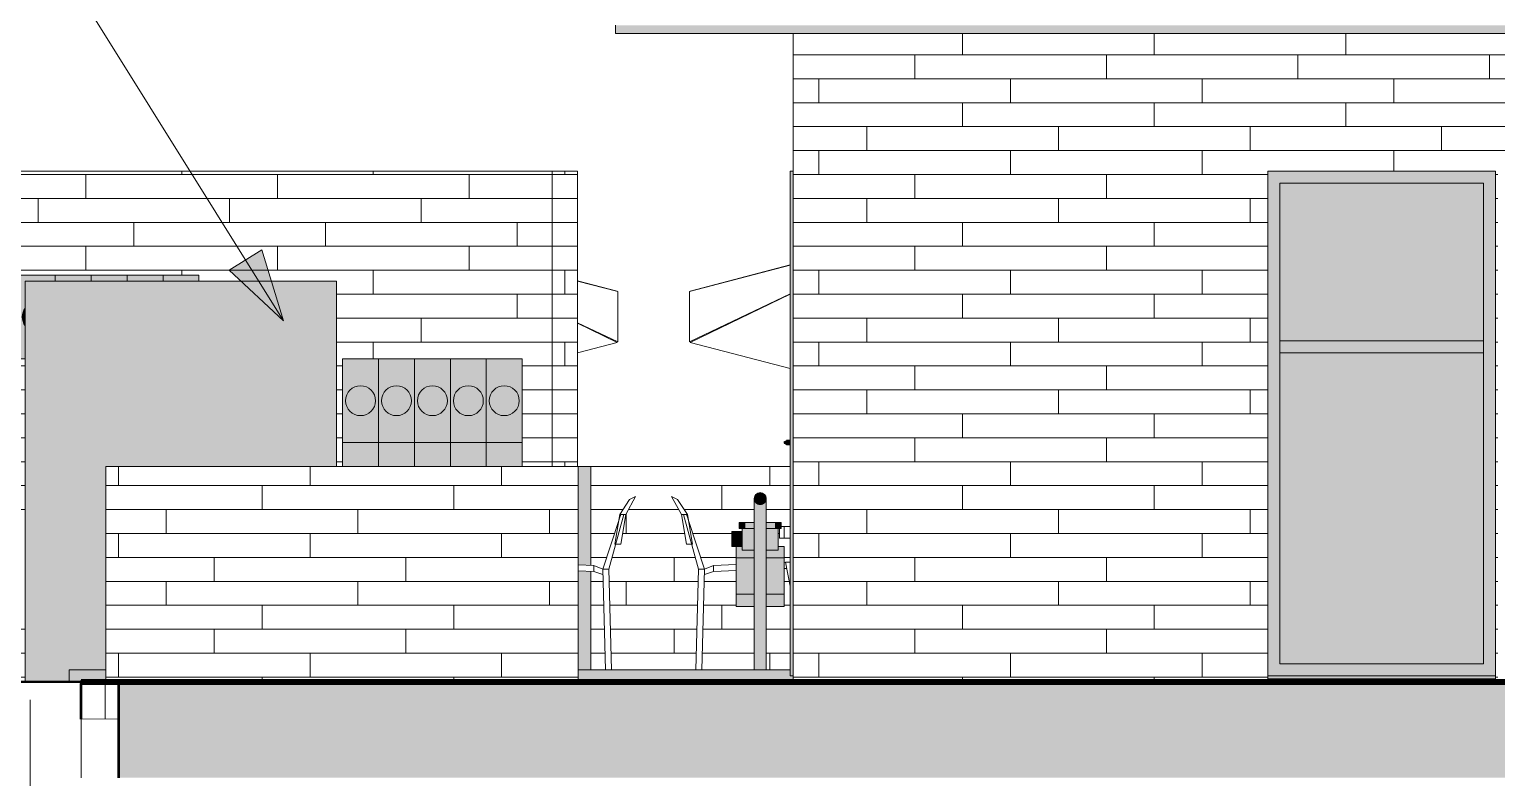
# Model space of a CAD drawing. Header units: inches. Extents: x -4179 to 1631, y -360 to 585.
# Drawn here: x -1092.1 to -847, y -16 to 109.1 of the extents above; entities that cross this region are included whole.
import ezdxf

# ---------------------------------------------------------------- set-up
doc = ezdxf.new("R2010")
doc.units = ezdxf.units.IN
doc.header["$MEASUREMENT"] = 0
doc.linetypes.add('Aligning Line 1_8_', pattern=[0.25, 0.125, -0.125])
doc.linetypes.add('Grid Line 1_2_', pattern=[0.875, 0.5, -0.125, 0.125, -0.125])
for name, color, linetype, lineweight in [('0-5', 10, 'Continuous', 5), ('A-CLNG', 13, 'Continuous', 13), ('A-CLNG-1', 13, 'Continuous', 5), ('A-DOOR', 31, 'Continuous', 13), ('A-DOOR-1', 31, 'Continuous', 9), ('A-FLOR', 192, 'Continuous', 13), ('A-FLOR-4', 192, 'Continuous', 5), ('A-FLOR-5', 50, 'Continuous', 13), ('A-FLOR-6', 133, 'Continuous', 50), ('A-FLOR-LEVL-1', 51, 'Grid Line 1_2_', 9), ('A-FLOR-PATT-2', 213, 'Continuous', 9), ('A-GENM', 5, 'Continuous', 9), ('A-GLAZ', 151, 'Continuous', 13), ('A-WALL', 113, 'Continuous', 13), ('A-WALL-2', 113, 'Continuous', 5), ('A-WALL-PATT-1', 251, 'Continuous', 9), ('C-TOPO', 7, 'Continuous', 9), ('C-TOPO-1', 250, 'Continuous', 50), ('E-ELEC-EQPM', 71, 'Continuous', 9), ('E-ELEC-EQPM-1', 251, 'Continuous', 9), ('E-ELEC-FIXT', 91, 'Continuous', 9), ('G-ANNO-SYMB', 111, 'Aligning Line 1_8_', 9), ('G-ANNO-SYMB-2', 147, 'Aligning Line 1_8_', 9), ('G-ANNO-TEXT', 231, 'Continuous', 9), ('G-IMPT', 8, 'Continuous', 9), ('L-SITE', 91, 'Continuous', 9), ('Q-SPCQ', 91, 'Continuous', 9)]:
    doc.layers.add(name, color=color, linetype=linetype, lineweight=lineweight)
pattern_1 = [(0, (0, 0), (24, 24), [24, -24]), (0, (0, 9), (24, 24), [24, -24]), (0, (0, 18), (24, 24), [24, -24]), (90, (3, 21), (-24, 24), [24, -24]), (90, (12, 21), (-24, 24), [24, -24]), (90, (21, 21), (-24, 24), [24, -24])]
pattern_2 = [(0, (-960.232, 0.8), (0, 4), []), (90, (-960.232, 0.8), (-8, 8), [4, -28]), (90, (-944.232, 4.8), (-8, 8), [4, -28])]
pattern_3 = [(0, (-1077.245, 0.8), (0, 4), []), (90, (-1077.245, 0.8), (-8, 8), [4, -28]), (90, (-1061.245, 4.8), (-8, 8), [4, -28])]
pattern_4 = [(0, (-1002.67, 0.8), (0, 4), []), (90, (-1002.67, 0.8), (-8, 8), [4, -28]), (90, (-986.67, 4.8), (-8, 8), [4, -28])]

# ---------------------------------------------------------------- blocks, each defined once
blk = doc.blocks.new('CTR - 2nd Phase_rvt-2-BUILDING ELEVATION - SOUTH')
at = {"layer": 'A-FLOR-5'}
blk.add_hatch(color=256, dxfattribs=at).paths.add_polyline_path([(9897.39, -16), (12077.19, -16), (12085.74, -4), (12088.59, -4), (12088.59, 0), (9897.39, 0), (9897.45, -0.25), (9897.39, -0.25), (9897.39, -11.67)], flags=0)
at = {"layer": 'A-FLOR-PATT-2'}
h = blk.add_hatch(dxfattribs=at)
h.set_pattern_fill('FP_44', color=256, style=0, pattern_type=2)
h.set_pattern_definition(pattern_1)
h.paths.add_polyline_path([(9891.19, -0.25), (9897.44, -0.21), (9897.39, 0), (12087.19, 0), (12087.19, 0.25), (9891.19, 0.25), (9891.19, -0.21)], flags=0)
at = {"layer": 'A-FLOR-6'}
for p, q in [((12087.19, 0.25), (9891.19, 0.25)), ((9891.19, 0.25), (9891.19, -0.25)), ((12088.59, 0), (9897.39, 0)), ((9897.39, 0), (9897.39, -16)), ((9891.19, -0.25), (12087.19, -0.25))]:
    blk.add_line(p, q, dxfattribs=at)
at = {"layer": 'A-FLOR-LEVL-1'}
blk.add_line((9609.49, 0), (12558.48, 0), dxfattribs=at)
blk = doc.blocks.new('CTR  - Topography_rvt-2-BUILDING ELEVATION - SOUTH')
at = {"layer": 'C-TOPO'}
h = blk.add_hatch(dxfattribs=at)
h.set_pattern_fill('FP_70', color=256, style=0, pattern_type=2)
h.set_pattern_definition(pattern_1)
h.paths.add_polyline_path([(9860.39, -206.51), (9891.19, -206.51), (9891.19, -146), (9883.19, -146), (9883.19, -134), (9889.19, -134), (9889.19, -17), (9891.19, -17), (9891.19, -0.01), (9856.93, -0.06), (9846.17, -0.17), (9706.24, -1.56), (9706.24, -206.51), (9855.83, -206.51)], flags=0)
for p, q in [((9863.53, 0), (9891.19, 0)), ((9891.19, -0.01), (9863.79, -0.02)), ((9891.19, -0.25), (9891.19, -6.25)), ((9891.19, -0.25), (9891.19, -1.02)), ((9891.19, -1.02), (9891.19, -6.25)), ((9895.19, -6.18), (9895.19, -0.25)), ((9895.19, -0.25), (9895.19, -6.18))]:
    blk.add_line(p, q, dxfattribs=at)
at = {"layer": 'C-TOPO-1'}
for p, q in [((9891.19, -0.01), (9863.79, -0.02)), ((9891.19, -6.25), (9891.19, -0.25))]:
    blk.add_line(p, q, dxfattribs=at)
at = {"layer": 'C-TOPO-1', "flags": 128}
blk.add_lwpolyline([(9891.19, -6.25), (9891.19, -1.02), (9891.19, -0.25)], dxfattribs=at)
blk = doc.blocks.new('CTR - 1st Phase - Common Walls_rvt-2-BUILDING ELEVATION - SOUTH')
at = {"layer": 'A-FLOR-LEVL-1'}
blk.add_line((9609.49, 0), (12558.48, 0), dxfattribs=at)
at = {"layer": 'G-ANNO-SYMB-2'}
blk.add_line((9706.24, 0), (12461.78, 0), dxfattribs=at)
blk = doc.blocks.new('CTR - 1st Phase -Stairs _ Elevators_rvt-2-BUILDING ELEVATION - SOUTH')
at = {"layer": 'A-FLOR-LEVL-1'}
blk.add_line((9609.49, 0), (12558.48, 0), dxfattribs=at)
blk = doc.blocks.new('Outdoor Table01 - 02ZUTB01_dwg-V36-BUILDING ELEVATION - SOUTH')
at = {"layer": 'G-IMPT'}
for p, q in [((9974.09, 67.04), (9980.68, 65.31)), ((9974.09, 67.04), (9980.68, 65.31)), ((9980.79, 65.24), (9974.09, 67)), ((9980.79, 65.24), (9980.79, 56.82)), ((9974.09, 60.03), (9980.79, 56.82)), ((9974.09, 59.93), (9980.68, 56.75)), ((9980.68, 56.75), (9974.09, 55.02)), ((9981.16, 28), (9982.77, 30.5)), ((9983.77, 31), (9982.16, 28)), ((9983.77, 31), (9982.77, 30.5)), ((9981.01, 27.15), (9978.29, 18.83)), ((9981.79, 28), (9979.29, 18.83)), ((9981.16, 28), (9980.29, 23)), ((9981.29, 28), (9981.03, 27.21)), ((9981.29, 28), (9981.16, 28)), ((9981.29, 28), (9981.79, 28)), ((9982.16, 28), (9981.29, 23)), ((9982.16, 28), (9981.79, 28)), ((9980.29, 23), (9980.35, 23)), ((9980.43, 23), (9981.29, 23)), ((9974.19, 19.58), (9976.79, 19.48)), ((9974.19, 18.58), (9976.79, 18.48)), ((9976.79, 19.48), (9978.29, 18.83)), ((9976.79, 19.48), (9976.79, 18.48)), ((9976.79, 18.48), (9978.31, 17.98)), ((9978.29, 18.83), (9978.76, 2)), ((9978.29, 18.83), (9979.29, 18.83)), ((9979.29, 18.83), (9979.74, 2))]:
    blk.add_line(p, q, dxfattribs=at)
blk = doc.blocks.new('Outdoor Table01 - Outdoor Table01-V37-BUILDING ELEVATION - SOUTH')
blk.add_blockref('Outdoor Table01 - 02ZUTB01_dwg-V36-BUILDING ELEVATION - SOUTH', (0, 0))
blk = doc.blocks.new('Outdoor Table01 - 02ZUTB01_dwg-V47-BUILDING ELEVATION - SOUTH')
at = {"layer": 'G-IMPT'}
for p, q in [((9992.79, 65.24), (10009.59, 69.66)), ((10009.59, 69.7), (9992.9, 65.31)), ((10009.59, 69.68), (9992.9, 65.31)), ((9992.79, 65.24), (9992.79, 56.82)), ((10009.59, 64.87), (9992.79, 56.82)), ((10009.59, 64.8), (9992.9, 56.75)), ((9992.9, 56.75), (10009.59, 52.36)), ((9989.8, 31), (9990.8, 30.5)), ((9989.8, 31), (9991.42, 28)), ((9992.42, 28), (9990.8, 30.5)), ((9991.42, 28), (9992.29, 23)), ((9991.42, 28), (9991.79, 28)), ((9992.29, 28), (9991.79, 28)), ((9991.79, 28), (9994.29, 18.83)), ((9992.29, 28), (9992.55, 27.21)), ((9992.29, 28), (9992.42, 28)), ((9992.42, 28), (9993.29, 23)), ((9992.57, 27.15), (9995.29, 18.83)), ((10007.79, 24), (10007.79, 25.63)), ((10008.61, 26), (10008.09, 26)), ((10009.59, 26), (10008.61, 26)), ((10008.61, 24), (10008.61, 26)), ((9993.15, 23), (9992.29, 23)), ((9993.29, 23), (9993.23, 23)), ((10008.61, 24), (10007.79, 24)), ((10009.59, 24), (10008.61, 24)), ((10000.59, 19.63), (9996.79, 19.48)), ((10009.59, 19.99), (10008.59, 19.95)), ((10009.59, 16), (10008.79, 20)), ((10009.59, 20), (10008.79, 20)), ((9994.29, 18.83), (9993.84, 2)), ((9995.29, 18.83), (9994.29, 18.83)), ((9995.29, 18.83), (9994.82, 2)), ((9996.79, 18.48), (9995.27, 17.98)), ((9996.79, 19.48), (9995.29, 18.83)), ((9996.79, 19.48), (9996.79, 18.48)), ((10000.59, 18.63), (9996.79, 18.48)), ((10009, 18.97), (10008.59, 18.95))]:
    blk.add_line(p, q, dxfattribs=at)
blk = doc.blocks.new('Outdoor Table01 - Outdoor Table01-V48-BUILDING ELEVATION - SOUTH')
blk.add_blockref('Outdoor Table01 - 02ZUTB01_dwg-V47-BUILDING ELEVATION - SOUTH', (0, 0))
blk = doc.blocks.new('Door-Passage-Single-Full_Lite - 1-1770590-BUILDING ELEVATION - SOUTH')
at = {"layer": 'A-DOOR'}
for points in [[(10009, 39.61), (10009.05, 39.61), (10009.59, 39.66), (10009.56, 39.9), (10009.53, 40), (10008.64, 40), (10008.71, 39.74), (10008.83, 39.65), (10008.96, 39.61)], [(10009.01, 40), (10009.53, 40), (10009.59, 40.32), (10009.57, 40.37), (10009.4, 40.37), (10009.05, 40.39), (10008.72, 40.28), (10008.66, 40.2), (10008.68, 40), (10009.01, 40)]]:
    blk.add_hatch(color=256, dxfattribs=at).paths.add_polyline_path(points, flags=0)
at = {"layer": 'A-DOOR-1', "flags": 128}
for points in [[(10009.59, 40.39), (10009.57, 40.39), (10009.55, 40.39), (10009.52, 40.39), (10009.5, 40.39), (10009.48, 40.39), (10009.45, 40.39), (10009.43, 40.39), (10009.41, 40.39), (10009.39, 40.39), (10009.36, 40.39), (10009.34, 40.39), (10009.32, 40.39), (10009.3, 40.39), (10009.28, 40.39), (10009.26, 40.39), (10009.24, 40.39), (10009.22, 40.39), (10009.2, 40.39), (10009.19, 40.39), (10009.17, 40.39), (10009.15, 40.39), (10009.14, 40.39), (10009.12, 40.39), (10009.11, 40.39), (10009.1, 40.39), (10009.08, 40.39), (10009.07, 40.39), (10009.06, 40.39), (10009.05, 40.39), (10009.04, 40.39), (10009.03, 40.39), (10009.03, 40.39), (10009.02, 40.39), (10009.02, 40.39), (10009.01, 40.39), (10009.01, 40.39), (10009.01, 40.39), (10009, 40.39), (10009, 40.39)], [(10009, 39.61), (10009, 39.61), (10009, 39.61), (10009.01, 39.61), (10009.01, 39.61), (10009.01, 39.61), (10009.02, 39.61), (10009.03, 39.61), (10009.03, 39.61), (10009.04, 39.61), (10009.05, 39.61), (10009.06, 39.61), (10009.07, 39.61), (10009.08, 39.61), (10009.09, 39.61), (10009.11, 39.61), (10009.12, 39.61), (10009.13, 39.61), (10009.15, 39.61), (10009.17, 39.61), (10009.18, 39.61), (10009.2, 39.61), (10009.22, 39.61), (10009.24, 39.61), (10009.25, 39.61), (10009.27, 39.61), (10009.29, 39.61), (10009.31, 39.61), (10009.34, 39.61), (10009.36, 39.61), (10009.38, 39.61), (10009.4, 39.61), (10009.42, 39.61), (10009.45, 39.61), (10009.47, 39.61), (10009.49, 39.61), (10009.52, 39.61), (10009.54, 39.61), (10009.56, 39.61), (10009.59, 39.61)]]:
    blk.add_lwpolyline(points, dxfattribs=at)
at = {"layer": 'A-DOOR-1'}
for start, end in [(150, 180), (180, 210), (82.7725, 90), (270, 277.2275)]:
    blk.add_arc((10009, 40), 0.394, start, end, dxfattribs=at)
blk = doc.blocks.new('_THE_ WINDOW _ DOOR - Window - 1st Floor-2113386-BUILDING ELEVATION - SOUTH')
at = {"layer": 'A-GLAZ'}
blk.add_hatch(color=256, dxfattribs=at).paths.add_polyline_path([(10010.09, 1), (10010.09, 85.37), (10009.59, 85.37), (10009.59, 1)], flags=0)
for p, q in [((10009.59, 1), (10009.59, 85.37)), ((10010.09, 85.37), (10009.59, 85.37)), ((10009.59, 1), (10010.09, 1))]:
    blk.add_line(p, q, dxfattribs=at)
blk = doc.blocks.new('_THE_ WINDOW _ DOOR - Window - 1st Floor-2113384-BUILDING ELEVATION - SOUTH')
at = {"layer": 'A-GLAZ'}
h = blk.add_hatch(color=256, dxfattribs=at)
h.paths.add_polyline_path([(11915.24, 1), (11932.4, 1), (11932.4, 85.38), (11894.38, 85.38), (11894.38, 1), (11902.06, 1)], flags=0)
h.paths.add_polyline_path([(11896.38, 3), (11896.38, 83.38), (11930.4, 83.38), (11930.4, 3), (11902.06, 3)], flags=0)
h = blk.add_hatch(color=256, dxfattribs=at)
h.paths.add_polyline_path([(11930.4, 3), (11930.4, 55), (11896.38, 55), (11896.38, 3), (11902.06, 3)], flags=0)
h.paths.add_polyline_path([(11904.03, 57), (11930.4, 57), (11930.4, 83.38), (11896.38, 83.38), (11896.38, 57)], flags=0)
for points in [[(11902.03, 55), (11930.4, 55), (11930.4, 57), (11896.38, 57), (11896.38, 55)], [(11896.38, 0.5), (11932.4, 0.51), (11932.4, 1), (11894.38, 1), (11894.38, 0.5)]]:
    blk.add_hatch(color=256, dxfattribs=at).paths.add_polyline_path(points, flags=0)
for p, q in [((11894.38, 85.38), (11894.38, 1)), ((11932.4, 85.38), (11894.38, 85.38)), ((11896.38, 83.38), (11930.4, 83.38)), ((11896.38, 3), (11896.38, 83.38)), ((11930.4, 83.38), (11930.4, 3)), ((11932.4, 1), (11932.4, 85.38)), ((11930.4, 57), (11896.38, 57)), ((11896.38, 57), (11896.38, 55)), ((11930.4, 55), (11930.4, 57)), ((11896.38, 55), (11930.4, 55)), ((11930.4, 3), (11896.38, 3)), ((11894.38, 1), (11932.4, 1)), ((11894.38, 1), (11894.38, 0.5)), ((11894.38, 0.5), (11932.4, 0.5)), ((11932.4, 0.5), (11932.4, 1))]:
    blk.add_line(p, q, dxfattribs=at)
blk = doc.blocks.new('Transformer-Dry-Type-Siemens - small-2041569-BUILDING ELEVATION - SOUTH')
at = {"layer": 'E-ELEC-EQPM-1'}
blk.add_hatch(color=256, dxfattribs=at).paths.add_polyline_path([(9883.84, 0), (9889.19, 0), (9889.22, 2), (9895.26, 2), (9895.26, 36), (9933.84, 36), (9933.84, 67), (9881.84, 67), (9881.84, 0)], flags=0)
at = {"layer": 'E-ELEC-EQPM'}
for p, q in [((9881.84, 0), (9881.84, 67)), ((9881.84, 67), (9933.84, 67)), ((9933.84, 67), (9933.84, 36))]:
    blk.add_line(p, q, dxfattribs=at)
blk = doc.blocks.new('Electric Meter - Electric Meter-V62-BUILDING ELEVATION - SOUTH')
at = {"layer": 'E-ELEC-FIXT'}
blk.add_hatch(color=256, dxfattribs=at).paths.add_polyline_path([(9940.84, 36), (9940.84, 40), (9934.84, 40), (9934.84, 36)], flags=0)
for p, q in [((9934.84, 40), (9940.84, 40)), ((9934.84, 36), (9934.84, 40)), ((9940.84, 36), (9940.84, 40))]:
    blk.add_line(p, q, dxfattribs=at)
blk = doc.blocks.new('Electric Meter - Electric Meter-2079184-BUILDING ELEVATION - SOUTH')
at = {"layer": 'E-ELEC-FIXT'}
h = blk.add_hatch(color=256, dxfattribs=at)
h.paths.add_polyline_path([(9846.17, 12), (9850.84, 12), (9850.84, 26), (9844.84, 26), (9844.84, 12)], flags=0)
h.paths.add_polyline_path([(9847.84, 16.5), (9847.12, 16.62), (9846.59, 16.83), (9846, 17.32), (9845.67, 17.75), (9845.42, 18.35), (9845.34, 19), (9845.42, 19.65), (9845.67, 20.25), (9846.17, 20.84), (9846.59, 21.17), (9847.19, 21.41), (9847.84, 21.5), (9848.49, 21.41), (9849.09, 21.17), (9849.61, 20.77), (9850, 20.25), (9850.25, 19.65), (9850.34, 19), (9850.25, 18.35), (9850, 17.75), (9849.53, 17.18), (9849.09, 16.83), (9848.34, 16.57), (9848.26, 16.56)], flags=0)
blk.add_hatch(color=256, dxfattribs=at).paths.add_polyline_path([(9847.84, 16.5), (9848.49, 16.59), (9849.09, 16.83), (9849.61, 17.23), (9850, 17.75), (9850.25, 18.35), (9850.34, 19), (9850.25, 19.65), (9850, 20.25), (9849.61, 20.77), (9849.09, 21.17), (9848.49, 21.41), (9847.84, 21.5), (9847.19, 21.41), (9846.59, 21.17), (9846.07, 20.77), (9845.67, 20.25), (9845.42, 19.65), (9845.34, 19), (9845.42, 18.35), (9845.67, 17.75), (9846.17, 17.16), (9846.59, 16.83), (9847.19, 16.59)], flags=0)
for p, q in [((9844.84, 26), (9850.84, 26)), ((9844.84, 12), (9844.84, 26)), ((9850.84, 12), (9850.84, 26)), ((9850.84, 12), (9844.84, 12))]:
    blk.add_line(p, q, dxfattribs=at)
for start, end in [(0, 180), (180, 360)]:
    blk.add_arc((9847.84, 19), 2.5, start, end, dxfattribs=at)
blk = doc.blocks.new('Electric Meter - Electric Meter-V63-BUILDING ELEVATION - SOUTH')
at = {"layer": 'E-ELEC-FIXT'}
for points in [[(9881.84, 54), (9881.84, 59.53), (9881.67, 59.75), (9881.42, 60.35), (9881.34, 61), (9881.42, 61.65), (9881.67, 62.25), (9881.84, 62.47), (9881.84, 67), (9886.84, 67), (9886.84, 68), (9880.84, 68), (9880.84, 54)], [(9881.84, 59.53), (9881.84, 62.47), (9881.67, 62.25), (9881.42, 61.65), (9881.34, 61), (9881.42, 60.35), (9881.67, 59.75)]]:
    blk.add_hatch(color=256, dxfattribs=at).paths.add_polyline_path(points, flags=0)
for p, q in [((9880.84, 68), (9886.84, 68)), ((9880.84, 54), (9880.84, 68)), ((9886.84, 67), (9886.84, 68)), ((9881.84, 54), (9880.84, 54))]:
    blk.add_line(p, q, dxfattribs=at)
for start, end in [(143.768, 180), (180, 216.232)]:
    blk.add_arc((9883.84, 61), 2.5, start, end, dxfattribs=at)
blk = doc.blocks.new('Electric Meter - Electric Meter-V64-BUILDING ELEVATION - SOUTH')
at = {"layer": 'E-ELEC-FIXT'}
blk.add_hatch(color=256, dxfattribs=at).paths.add_polyline_path([(9886.84, 67), (9892.84, 67), (9892.84, 68), (9886.84, 68)], flags=0)
for p, q in [((9886.84, 68), (9892.84, 68)), ((9886.84, 67), (9886.84, 68)), ((9892.84, 67), (9892.84, 68))]:
    blk.add_line(p, q, dxfattribs=at)
blk = doc.blocks.new('gas_meter_manifold_5854 - Plumbing Gas Meter 3d Manifolded-2102305-BUILDING ELEVATION - SOUTH')
at = {"layer": 'A-GENM'}
for points in [[(10003.59, 2), (10004.59, 2), (10004.59, 29.63), (10004.26, 29.7), (10004.04, 29.81), (10003.82, 29.99), (10003.64, 30.3), (10003.59, 30.37), (10003.59, 5.52)], [(10004.59, 29.63), (10004.94, 29.71), (10005.21, 29.86), (10005.35, 30), (10005.51, 30.28), (10005.57, 30.53), (10005.57, 30.78), (10005.51, 30.99), (10005.35, 31.27), (10005.21, 31.4), (10005.09, 31.5), (10004.82, 31.6), (10004.57, 31.63), (10004.32, 31.6), (10003.96, 31.4), (10003.82, 31.27), (10003.66, 30.99), (10003.6, 30.74), (10003.61, 30.47), (10003.67, 30.25), (10003.82, 30), (10003.98, 29.85), (10004.23, 29.71), (10004.46, 29.65), (10004.5, 29.65)], [(10005.59, 2), (10005.55, 30.37), (10005.35, 29.99), (10005.03, 29.74), (10004.82, 29.66), (10004.59, 29.63), (10004.63, 2), (10005.58, 2)]]:
    blk.add_hatch(color=256, dxfattribs=at).paths.add_polyline_path(points, flags=0)
for p, q in [((10003.59, 30.63), (10003.59, 2)), ((10005.59, 2), (10005.59, 30.63))]:
    blk.add_line(p, q, dxfattribs=at)
for start, end in [(90, 270), (270, 90)]:
    blk.add_arc((10004.59, 30.63), 1, start, end, dxfattribs=at)
for points, knots in [([(10003.61, 30.4), (10003.61, 30.42), (10003.59, 30.5), (10003.59, 30.58), (10003.59, 30.63)], [0.828653, 0.828653, 0.828653, 0.828653, 0.875, 1, 1, 1, 1]), ([(10003.82, 29.99), (10003.81, 30), (10003.79, 30.02), (10003.76, 30.07), (10003.72, 30.14), (10003.68, 30.22), (10003.65, 30.29), (10003.63, 30.33), (10003.63, 30.35)], [0.5, 0.5, 0.5, 0.5, 0.53125, 0.5625, 0.625, 0.6875, 0.75, 0.7881027, 0.7881027, 0.7881027, 0.7881027]), ([(10003.78, 30.04), (10003.79, 30.04), (10003.8, 30.02), (10003.82, 29.99), (10003.84, 29.97), (10003.84, 29.97)], [0.45770099, 0.45770099, 0.45770099, 0.45770099, 0.46428571, 0.5, 0.51997762, 0.51997762, 0.51997762, 0.51997762]), ([(10004.04, 29.8), (10004.03, 29.8), (10004, 29.82), (10003.96, 29.85), (10003.93, 29.88), (10003.91, 29.89), (10003.91, 29.9)], [0.3172755, 0.3172755, 0.3172755, 0.3172755, 0.34375, 0.375, 0.40625, 0.4209372, 0.4209372, 0.4209372, 0.4209372]), ([(10003.92, 29.88), (10003.93, 29.88), (10003.95, 29.86), (10003.98, 29.83), (10004.02, 29.81), (10004.03, 29.8)], [0.59379387, 0.59379387, 0.59379387, 0.59379387, 0.60714286, 0.64285714, 0.67618781, 0.67618781, 0.67618781, 0.67618781]), ([(10004.27, 29.68), (10004.26, 29.69), (10004.23, 29.7), (10004.19, 29.72), (10004.16, 29.73), (10004.14, 29.74)], [0.17113614, 0.17113614, 0.17113614, 0.17113614, 0.1875, 0.21875, 0.25, 0.25, 0.25, 0.25]), ([(10005.03, 29.74), (10005.02, 29.73), (10004.98, 29.72), (10004.94, 29.7), (10004.91, 29.69), (10004.9, 29.69)], [0.75, 0.75, 0.75, 0.75, 0.78125, 0.8125, 0.82886386, 0.82886386, 0.82886386, 0.82886386]), ([(10005.27, 29.9), (10005.26, 29.89), (10005.24, 29.88), (10005.21, 29.85), (10005.17, 29.82), (10005.15, 29.8), (10005.13, 29.8)], [0.5790628, 0.5790628, 0.5790628, 0.5790628, 0.59375, 0.625, 0.65625, 0.6827245, 0.6827245, 0.6827245, 0.6827245]), ([(10005.14, 29.8), (10005.16, 29.81), (10005.19, 29.83), (10005.22, 29.86), (10005.24, 29.88), (10005.25, 29.88)], [0.32381219, 0.32381219, 0.32381219, 0.32381219, 0.35714286, 0.39285714, 0.40620613, 0.40620613, 0.40620613, 0.40620613]), ([(10005.33, 29.97), (10005.34, 29.97), (10005.36, 30), (10005.38, 30.02), (10005.39, 30.04)], [0.48002238, 0.48002238, 0.48002238, 0.48002238, 0.5, 0.54229901, 0.54229901, 0.54229901, 0.54229901]), ([(10005.55, 30.35), (10005.54, 30.33), (10005.53, 30.29), (10005.5, 30.22), (10005.46, 30.14), (10005.42, 30.07), (10005.38, 30.02), (10005.36, 30), (10005.35, 29.99)], [0.2118973, 0.2118973, 0.2118973, 0.2118973, 0.25, 0.3125, 0.375, 0.4375, 0.46875, 0.5, 0.5, 0.5, 0.5]), ([(10005.59, 30.63), (10005.59, 30.58), (10005.58, 30.5), (10005.56, 30.42), (10005.56, 30.4)], [0, 0, 0, 0, 0.125, 0.171347, 0.171347, 0.171347, 0.171347])]:
    blk.add_open_spline(points, degree=3, knots=knots, dxfattribs=at)
for points in [[(10003.59, 30.63), (10003.59, 30.57), (10003.59, 30.51), (10003.6, 30.45)], [(10003.63, 30.33), (10003.64, 30.31), (10003.65, 30.29), (10003.65, 30.28)], [(10004.59, 29.63), (10004.55, 29.63), (10004.47, 29.64), (10004.39, 29.65), (10004.35, 29.66)], [(10004.82, 29.66), (10004.78, 29.65), (10004.71, 29.64), (10004.63, 29.63), (10004.59, 29.63)], [(10005.52, 30.28), (10005.53, 30.29), (10005.54, 30.31), (10005.54, 30.33)], [(10005.57, 30.45), (10005.58, 30.51), (10005.59, 30.57), (10005.59, 30.63)]]:
    blk.add_open_spline(points, degree=3, dxfattribs=at)
blk = doc.blocks.new('Plumbing Gas Meter 3d single - Plumbing Gas Meter 3d single-2101173-BUILDING ELEVATION - SOUTH')
at = {"layer": 'Q-SPCQ'}
for points in [[(9999.84, 22.63), (10001.59, 22.63), (10001.59, 25.13), (9999.84, 25.13), (9999.84, 22.71)], [(10001.38, 25.63), (10002.09, 25.63), (10002.09, 26.63), (10001.09, 26.63), (10001.12, 25.63), (10001.22, 25.63)], [(10007.79, 25.63), (10008.09, 25.63), (10008.05, 26.63), (10007.09, 26.63), (10007.09, 25.63), (10007.62, 25.63)]]:
    blk.add_hatch(color=256, dxfattribs=at).paths.add_polyline_path(points, flags=0)
h = blk.add_hatch(color=256, dxfattribs=at)
h.paths.add_polyline_path([(10001.59, 22.01), (10003.59, 22.01), (10003.59, 25.63), (10001.59, 25.63), (10001.59, 22.71)], flags=0)
h.paths.add_polyline_path([(10005.59, 22.01), (10007.59, 22.01), (10007.59, 25.63), (10005.59, 25.63), (10005.59, 22.04)], flags=0)
h = blk.add_hatch(color=256, dxfattribs=at)
h.paths.add_polyline_path([(10002.24, 25.63), (10003.59, 25.63), (10003.59, 26.63), (10002.09, 26.63), (10002.09, 25.63)], flags=0)
h.paths.add_polyline_path([(10007.09, 25.63), (10007.09, 26.63), (10005.59, 26.63), (10005.59, 25.63)], flags=0)
h = blk.add_hatch(color=256, dxfattribs=at)
h.paths.add_polyline_path([(10007.62, 20.72), (10008.59, 20.72), (10008.59, 22.63), (10007.59, 22.59), (10007.59, 22.01), (10005.59, 22.01), (10005.59, 20.72), (10007.59, 20.72)], flags=0)
h.paths.add_polyline_path([(10000.59, 20.72), (10003.59, 20.72), (10003.59, 22.01), (10001.59, 22.01), (10001.59, 22.63), (10000.59, 22.59), (10000.59, 21.22)], flags=0)
h = blk.add_hatch(color=256, dxfattribs=at)
h.paths.add_polyline_path([(10005.59, 14.69), (10008.59, 14.69), (10008.59, 20.72), (10005.59, 20.72), (10005.59, 16.98)], flags=0)
h.paths.add_polyline_path([(10002.24, 14.69), (10003.59, 14.69), (10003.59, 20.72), (10000.59, 20.72), (10000.59, 14.69)], flags=0)
h = blk.add_hatch(color=256, dxfattribs=at)
h.paths.add_polyline_path([(10000.59, 12.63), (10003.59, 12.67), (10003.59, 14.69), (10000.59, 14.69), (10000.59, 12.69)], flags=0)
h.paths.add_polyline_path([(10005.59, 12.63), (10008.59, 12.63), (10008.59, 14.69), (10005.59, 14.69), (10005.59, 12.65)], flags=0)
for p, q in [((9999.84, 22.63), (9999.84, 25.13)), ((9999.84, 25.13), (10001.59, 25.13)), ((10001.09, 26.63), (10001.09, 25.63)), ((10001.09, 26.63), (10002.09, 26.63)), ((10002.09, 25.63), (10001.09, 25.63)), ((10001.59, 25.63), (10001.59, 22.01)), ((10002.09, 26.63), (10003.59, 26.63)), ((10003.59, 25.63), (10002.09, 25.63)), ((10005.59, 26.63), (10007.09, 26.63)), ((10007.09, 25.63), (10005.59, 25.63)), ((10007.09, 26.63), (10008.09, 26.63)), ((10008.09, 25.63), (10007.09, 25.63)), ((10007.59, 22.01), (10007.59, 25.63)), ((10008.09, 25.63), (10008.09, 26.63)), ((10001.59, 22.63), (9999.84, 22.63)), ((10001.59, 22.63), (10000.59, 22.63)), ((10000.59, 20.72), (10000.59, 22.63)), ((10008.59, 22.63), (10007.59, 22.63)), ((10008.59, 22.63), (10008.59, 20.72)), ((10000.59, 14.69), (10000.59, 20.72)), ((10003.59, 20.72), (10000.59, 20.72)), ((10003.59, 22.01), (10001.59, 22.01)), ((10007.59, 22.01), (10005.59, 22.01)), ((10008.59, 20.72), (10005.59, 20.72)), ((10008.59, 20.72), (10008.59, 14.69)), ((10000.59, 12.63), (10000.59, 14.69)), ((10003.59, 14.69), (10000.59, 14.69)), ((10000.59, 12.63), (10003.59, 12.63)), ((10008.59, 14.69), (10005.58, 14.69)), ((10005.58, 12.63), (10008.59, 12.63)), ((10008.59, 14.69), (10008.59, 12.63))]:
    blk.add_line(p, q, dxfattribs=at)

msp = doc.modelspace()

# ---------------------------------------------------------------- hatches: boundary and pattern name
at = {"layer": 'A-CLNG-1'}
msp.add_hatch(color=256, dxfattribs=at).paths.add_polyline_path([(-994.1948, 108.375), (-123.4948, 108.375), (-123.4948, 109.75), (-994.1948, 109.75), (-994.1948, 108.6616)], flags=0)
at = {"layer": 'A-FLOR-4'}
h = msp.add_hatch(color=256, dxfattribs=at)
h.paths.add_polyline_path([(-1085.4448, 0), (-1083.4448, 0), (-1083.4448, 0.25), (-1079.3698, 0.25), (-1079.3698, 2), (-1085.4448, 2)], flags=0)
h.paths.add_polyline_path([(-999.3016, 0.25), (-964.5448, 0.25), (-964.5448, 1), (-965.0448, 1), (-965.0448, 2), (-1000.4448, 1.9883), (-1000.4448, 0.25)], flags=0)
at = {"layer": 'A-WALL-2'}
h = msp.add_hatch(color=256, dxfattribs=at)
h.paths.add_polyline_path([(-1000.4448, 2), (-998.3198, 2.0425), (-998.3198, 18.4988), (-1000.4448, 18.5838), (-1000.4448, 2.0316)], flags=0)
h.paths.add_polyline_path([(-998.3198, 19.4988), (-998.3198, 36), (-1000.4448, 36), (-1000.4448, 19.5838)], flags=0)
at = {"layer": 'A-WALL-PATT-1'}
h = msp.add_hatch(dxfattribs=at)
h.set_pattern_fill('FP_76', color=256, style=0, pattern_type=2)
h.set_pattern_definition(pattern_2)
h.paths.add_polyline_path([(-964.5249, 0.25), (-955.9198, 0.25), (-955.9495, 108.375), (-964.5448, 108.375), (-964.5448, 0.25)], flags=0)
h = msp.add_hatch(dxfattribs=at)
h.set_pattern_fill('FP_76', color=256, style=0, pattern_type=2)
h.set_pattern_definition(pattern_2)
h.paths.add_polyline_path([(-649.4767, 0.25), (-161.7698, 0.25), (-161.7698, 108.375), (-955.9198, 108.375), (-955.9198, 0.25), (-649.7084, 0.25)], flags=0)
h.paths.add_polyline_path([(-771.8981, 0.5), (-808.4448, 0.5001), (-808.4448, 85.375), (-770.4198, 85.375), (-770.4198, 0.5)], flags=0)
h.paths.add_polyline_path([(-885.2448, 0.5), (-885.2448, 85.375), (-847.2198, 85.375), (-847.2198, 0.5), (-883.2448, 0.5)], flags=0)
h.paths.add_polyline_path([(-832.462, 0.5), (-846.8448, 0.5017), (-846.8448, 85.375), (-808.8198, 85.375), (-808.8198, 0.5), (-827.0801, 0.5)], flags=0)
h.paths.add_polyline_path([(-199.8088, 0.5), (-232.4448, 0.5), (-232.4448, 85.375), (-194.4198, 85.375), (-194.4198, 0.5), (-196.4198, 0.5)], flags=0)
h.paths.add_polyline_path([(-633.3309, 0.5), (-654.8448, 0.5), (-654.8448, 85.375), (-616.8198, 85.375), (-616.8198, 0.5), (-627.949, 0.5)], flags=0)
h.paths.add_polyline_path([(-616.4448, 0.5), (-616.4448, 85.375), (-578.4198, 85.375), (-578.4198, 0.5), (-611.8032, 0.5)], flags=0)
h.paths.add_polyline_path([(-299.8146, 0.5), (-309.2448, 0.5), (-309.2448, 85.375), (-271.2198, 85.375), (-271.2198, 0.5), (-299.6518, 0.5)], flags=0)
h.paths.add_polyline_path([(-309.6198, 0.5), (-347.6448, 0.5), (-347.6448, 85.375), (-309.6198, 85.375), (-309.6198, 0.625)], flags=0)
h.paths.add_polyline_path([(-493.401, 0.5), (-501.2448, 0.5), (-501.2448, 85.375), (-463.2198, 85.375), (-463.2198, 0.5), (-471.8733, 0.5)], flags=0)
h.paths.add_polyline_path([(-714.8323, 4), (-714.8323, 34), (-684.8323, 34), (-684.8323, 4), (-714.0597, 4)], flags=0)
h.paths.add_polyline_path([(-429.1178, 4), (-433.2323, 4), (-433.2323, 34), (-403.2323, 34), (-403.2323, 4), (-407.2902, 4)], flags=0)
h = msp.add_hatch(dxfattribs=at)
h.set_pattern_fill('FP_90', color=256, style=0, pattern_type=2)
h.set_pattern_definition(pattern_4)
h.paths.add_polyline_path([(-1110.8458, 0), (-1092.7948, 0), (-1092.7948, 12), (-1129.7948, 12), (-1129.7948, 68), (-1063.7948, 68), (-1063.7948, 67), (-1040.7948, 67), (-1040.7948, 36), (-1039.7948, 36), (-1039.7948, 54), (-1009.7948, 54), (-1009.7948, 36), (-1004.7948, 36), (-1004.7948, 85.375), (-1136.9198, 85.375), (-1136.9198, 0), (-1111.1088, 0)], flags=0)
h.paths.add_polyline_path([(-1093.7948, 26), (-1092.7948, 26), (-1092.7948, 54), (-1093.7948, 54), (-1093.7948, 40)], flags=0)
h = msp.add_hatch(dxfattribs=at)
h.set_pattern_fill('FP_90', color=256, style=0, pattern_type=2)
h.set_pattern_definition(pattern_4)
h.paths.add_polyline_path([(-1000.5448, 36), (-1000.5448, 85.375), (-1004.7948, 85.375), (-1004.7948, 36)], flags=0)
h = msp.add_hatch(dxfattribs=at)
h.set_pattern_fill('FP_78', color=256, style=0, pattern_type=2)
h.set_pattern_definition(pattern_3)
h.paths.add_polyline_path([(-1075.1198, 0.25), (-1075.1198, 36), (-1079.3698, 36), (-1079.3698, 0.25), (-1077.2448, 0.25)], flags=0)
h = msp.add_hatch(dxfattribs=at)
h.set_pattern_fill('FP_78', color=256, style=0, pattern_type=2)
h.set_pattern_definition(pattern_3)
h.paths.add_polyline_path([(-1075.1198, 0.25), (-1000.4448, 0.25), (-1000.4448, 36), (-1075.1198, 36), (-1075.1198, 5.5159)], flags=0)
h = msp.add_hatch(dxfattribs=at)
h.set_pattern_fill('FP_74', color=256, style=0, pattern_type=2)
h.set_pattern_definition([(0, (-808.445, 0.8), (0, 4), []), (90, (-808.445, 0.8), (-8, 8), [4, -28]), (90, (-792.445, 4.8), (-8, 8), [4, -28])])
h.paths.add_polyline_path([(-998.3198, 2), (-995.8728, 2), (-996.3448, 17.9921), (-997.8448, 18.4798), (-998.3198, 18.4798), (-998.3198, 5.5159)], flags=0)
h.paths.add_polyline_path([(-994.8979, 2), (-980.7917, 2), (-980.3448, 18.8295), (-981.4817, 23), (-982.3448, 23), (-983.2147, 28), (-984.8304, 31), (-983.8304, 30.5), (-982.2147, 28), (-982.067, 27.1508), (-979.3448, 18.8295), (-977.7739, 19.4826), (-974.0474, 19.6317), (-974.0474, 22.6337), (-974.7974, 22.6337), (-974.7974, 25.1337), (-973.0474, 25.1337), (-973.0474, 25.6337), (-973.5474, 25.6337), (-973.5133, 26.6337), (-971.0474, 26.6337), (-971.0133, 30.8925), (-970.8113, 31.2668), (-970.6709, 31.4049), (-970.5474, 31.4997), (-970.282, 31.6028), (-970.0474, 31.6337), (-969.7805, 31.5963), (-969.4239, 31.4049), (-969.2835, 31.2668), (-969.1226, 30.9917), (-969.0616, 30.7418), (-969.0474, 30.4417), (-969.0474, 26.6337), (-966.5474, 26.6337), (-966.5474, 26), (-965.0448, 26), (-965.0448, 36), (-998.3198, 36), (-998.3198, 19.4988), (-997.8448, 19.4798), (-996.3448, 18.8295), (-993.6226, 27.1508), (-993.4748, 28), (-991.8592, 30.5), (-990.8592, 31), (-992.4748, 28), (-993.3448, 23), (-994.2078, 23), (-995.3448, 18.8295), (-994.9912, 5.5159)], flags=0)
h.paths.add_polyline_path([(-965.8448, 2), (-965.0448, 2), (-965.0448, 16), (-965.6384, 18.9682), (-966.0474, 18.9519), (-966.0474, 12.6337), (-969.0474, 12.6337), (-969.0474, 2), (-967.0101, 2)], flags=0)
h.paths.add_polyline_path([(-971.0474, 2), (-971.0474, 12.6337), (-974.0474, 12.6337), (-974.0474, 18.6317), (-977.8448, 18.4798), (-979.3685, 17.9844), (-979.8167, 2), (-972.392, 2)], flags=0)
h.paths.add_polyline_path([(-966.0474, 19.9519), (-965.0448, 20), (-965.0448, 24), (-966.8448, 24), (-966.8448, 25.6337), (-967.0474, 25.6337), (-967.0101, 22.6337), (-966.0474, 22.5926), (-966.0474, 20)], flags=0)
at = {"layer": 'G-ANNO-TEXT'}
msp.add_hatch(color=256, dxfattribs=at).paths.add_polyline_path([(-1049.655, 60.3554), (-1053.2792, 72.2383), (-1058.7351, 68.8342)], flags=0)

# ---------------------------------------------------------------- linework, layer by layer
at = {"layer": 'A-CLNG'}
for p in [(-994.1948, 109.75), (-123.4948, 108.375)]:
    msp.add_line(p, (-994.1948, 108.375), dxfattribs=at)
at = {"layer": 'A-FLOR'}
for p, q in [((-1085.4448, 2), (-1079.3698, 2)), ((-1085.4448, 0), (-1085.4448, 2)), ((-1000.4448, 2), (-965.0448, 2)), ((-1077.2448, -6.147), (-1083.4448, -6.25)), ((-1083.4448, -6.25), (-1083.4448, -16))]:
    msp.add_line(p, q, dxfattribs=at)
at = {"layer": 'A-FLOR-LEVL-1'}
msp.add_line((-1364.3938, 0), (1583.0971, 0), dxfattribs=at)
at = {"layer": 'A-WALL'}
for p, q in [((-964.5448, 0.25), (-964.5448, 108.375)), ((-1000.5448, 85.375), (-1136.9198, 85.375)), ((-1004.7948, 36), (-1004.7948, 85.375)), ((-1000.5448, 85.375), (-1000.5448, 36)), ((-1079.3698, 0.25), (-1079.3698, 36)), ((-965.0448, 36), (-1079.3698, 36)), ((-1000.4448, 0.25), (-1000.4448, 36)), ((-998.3198, 36), (-998.3198, 19.4988)), ((-998.3198, 18.4988), (-998.3198, 2)), ((-885.2448, 0.5), (-885.2448, 1)), ((-847.2198, 0.5), (-885.2448, 0.5)), ((-847.2198, 1), (-847.2198, 0.5))]:
    msp.add_line(p, q, dxfattribs=at)
at = {"layer": 'G-ANNO-SYMB'}
msp.add_line((-1268.3977, 0), (1487.1463, 0), dxfattribs=at)
at = {"layer": 'G-ANNO-TEXT'}
for p, q in [((-1049.655, 60.3554), (-1101.8513, 144.0126)), ((-1053.2792, 72.2383), (-1058.7351, 68.8342)), ((-1049.655, 60.3554), (-1053.2792, 72.2383)), ((-1058.7351, 68.8342), (-1049.655, 60.3554))]:
    msp.add_line(p, q, dxfattribs=at)

# ---------------------------------------------------------------- block references
at = {"layer": '0-5'}
for name in ['CTR - 2nd Phase_rvt-2-BUILDING ELEVATION - SOUTH', 'CTR - 1st Phase - Common Walls_rvt-2-BUILDING ELEVATION - SOUTH', 'CTR - 1st Phase -Stairs _ Elevators_rvt-2-BUILDING ELEVATION - SOUTH', 'CTR  - Topography_rvt-2-BUILDING ELEVATION - SOUTH']:
    msp.add_blockref(name, (-10974.6342, 0), dxfattribs=at)
at = {"layer": 'A-DOOR'}
msp.add_blockref('Door-Passage-Single-Full_Lite - 1-1770590-BUILDING ELEVATION - SOUTH', (-10974.6342, 0), dxfattribs=at)
at = {"layer": 'A-GENM'}
msp.add_blockref('gas_meter_manifold_5854 - Plumbing Gas Meter 3d Manifolded-2102305-BUILDING ELEVATION - SOUTH', (-10974.6342, 0), dxfattribs=at)
at = {"layer": 'A-GLAZ'}
for name, p in [('_THE_ WINDOW _ DOOR - Window - 1st Floor-2113386-BUILDING ELEVATION - SOUTH', (-10974.6342, 0)), ('_THE_ WINDOW _ DOOR - Window - 1st Floor-2113384-BUILDING ELEVATION - SOUTH', (-12779.6217, 0))]:
    msp.add_blockref(name, p, dxfattribs=at)
at = {"layer": 'E-ELEC-EQPM'}
msp.add_blockref('Transformer-Dry-Type-Siemens - small-2041569-BUILDING ELEVATION - SOUTH', (-10974.6342, 0), dxfattribs=at)
at = {"layer": 'E-ELEC-FIXT'}
for name, p in [('Electric Meter - Electric Meter-V63-BUILDING ELEVATION - SOUTH', (-10974.6342, 0)), ('Electric Meter - Electric Meter-V64-BUILDING ELEVATION - SOUTH', (-10974.6342, 0)), ('Electric Meter - Electric Meter-V64-BUILDING ELEVATION - SOUTH', (-10968.6342, 0)), ('Electric Meter - Electric Meter-V64-BUILDING ELEVATION - SOUTH', (-10962.6342, 0)), ('Electric Meter - Electric Meter-V64-BUILDING ELEVATION - SOUTH', (-10956.6342, 0)), ('Electric Meter - Electric Meter-2079184-BUILDING ELEVATION - SOUTH', (-10884.6342, 28)), ('Electric Meter - Electric Meter-2079184-BUILDING ELEVATION - SOUTH', (-10878.6342, 28)), ('Electric Meter - Electric Meter-2079184-BUILDING ELEVATION - SOUTH', (-10872.6342, 28)), ('Electric Meter - Electric Meter-2079184-BUILDING ELEVATION - SOUTH', (-10866.6342, 28)), ('Electric Meter - Electric Meter-2079184-BUILDING ELEVATION - SOUTH', (-10860.6342, 28)), ('Electric Meter - Electric Meter-V62-BUILDING ELEVATION - SOUTH', (-10974.6342, 0)), ('Electric Meter - Electric Meter-V62-BUILDING ELEVATION - SOUTH', (-10968.6342, 0)), ('Electric Meter - Electric Meter-V62-BUILDING ELEVATION - SOUTH', (-10962.6342, 0)), ('Electric Meter - Electric Meter-V62-BUILDING ELEVATION - SOUTH', (-10956.6342, 0)), ('Electric Meter - Electric Meter-V62-BUILDING ELEVATION - SOUTH', (-10950.6342, 0))]:
    msp.add_blockref(name, p, dxfattribs=at)
at = {"layer": 'L-SITE'}
for name in ['Outdoor Table01 - Outdoor Table01-V48-BUILDING ELEVATION - SOUTH', 'Outdoor Table01 - Outdoor Table01-V37-BUILDING ELEVATION - SOUTH']:
    msp.add_blockref(name, (-10974.6342, 0), dxfattribs=at)
at = {"layer": 'Q-SPCQ'}
msp.add_blockref('Plumbing Gas Meter 3d single - Plumbing Gas Meter 3d single-2101173-BUILDING ELEVATION - SOUTH', (-10974.6342, 0), dxfattribs=at)

doc.saveas('drawing.dxf')
